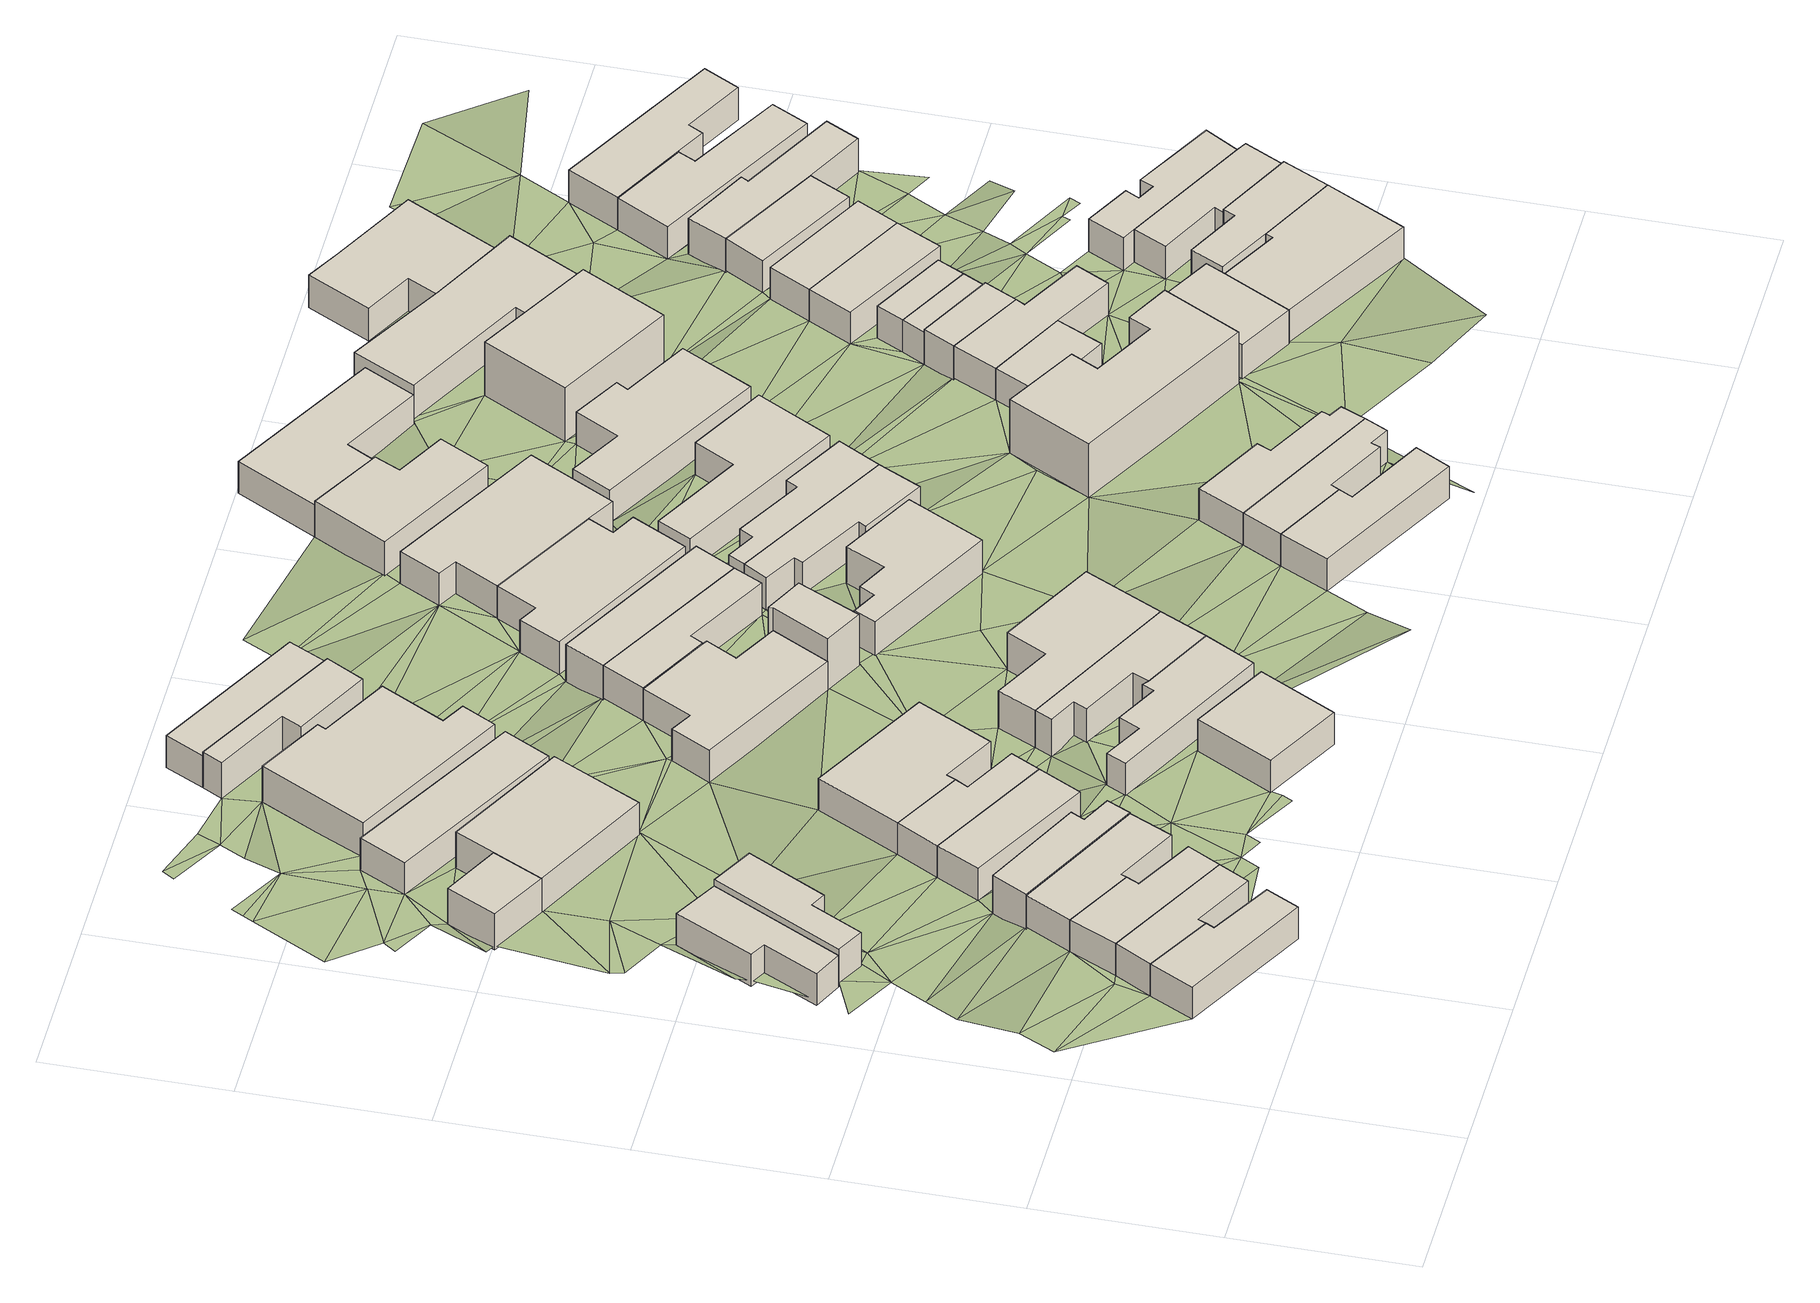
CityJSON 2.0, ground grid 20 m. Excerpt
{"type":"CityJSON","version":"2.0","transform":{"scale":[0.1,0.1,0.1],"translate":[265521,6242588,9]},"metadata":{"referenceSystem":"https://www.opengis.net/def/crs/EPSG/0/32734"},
"CityObjects":{
"building1":{"type":"Building","attributes":{"address":"Fenton Road Salt River Cape Town","building":"house","building:levels":"1","footprint":{"type":"Polygon"},"plus_code":"C3XWX7X4+XJV","ground_height":11.81,"building_height":4.1,"roof_height":15.91},"geometry":[{"type":"Solid","lod":"1","boundaries":[[[[0,1,2,3]],[[1,4,5,2]],[[4,6,7,5]],[[6,8,9,7]],[[8,10,11,9]],[[10,0,3,11]],[[3,2,5,7,9,11]],[[10,8,6,4,1,0]]]]}]},
"building2":{"type":"Building","attributes":{"address":"Fenton Road Salt River Cape Town","building":"house","building:levels":"1","footprint":{"type":"Polygon"},"plus_code":"C4X2X9X2+X7V","ground_height":11.81,"building_height":4.1,"roof_height":15.91},"geometry":[{"type":"Solid","lod":"1","boundaries":[[[[12,0,3,13]],[[0,10,11,3]],[[10,14,15,11]],[[14,16,17,15]],[[16,18,19,17]],[[18,12,13,19]],[[13,3,11,15,17,19]],[[18,16,14,10,0,12]]]]}]},
"building3":{"type":"Building","attributes":{"address":"46 Tennyson Street Salt River Cape Town","building":"house","building:levels":"1","footprint":{"type":"Polygon"},"plus_code":"C3XHXHXC+X3X","ground_height":10.27,"building_height":4.1,"roof_height":14.37},"geometry":[{"type":"Solid","lod":"1","boundaries":[[[[20,21,22,23]],[[21,24,25,22]],[[24,26,27,25]],[[26,28,29,27]],[[28,30,31,29]],[[30,20,23,31]],[[23,22,25,27,29,31]],[[30,28,26,24,21,20]]]]}]},
"building4":{"type":"Building","attributes":{"address":"Fenton Road Salt River Cape Town","building":"house","building:levels":"1","footprint":{"type":"Polygon"},"plus_code":"C4X5X2X5+XHV","ground_height":11.81,"building_height":4.1,"roof_height":15.91},"geometry":[{"type":"Solid","lod":"1","boundaries":[[[[32,12,13,33]],[[12,18,19,13]],[[18,34,35,19]],[[34,36,37,35]],[[36,38,39,37]],[[38,32,33,39]],[[33,13,19,35,37,39]],[[38,36,34,18,12,32]]]]}]},
"building5":{"type":"Building","attributes":{"address":"48 Tennyson Street Salt River Cape Town","building":"house","building:levels":"1","footprint":{"type":"Polygon"},"plus_code":"C3XQXWXP+XWW","ground_height":11.05,"building_height":4.1,"roof_height":15.15},"geometry":[{"type":"Solid","lod":"1","boundaries":[[[[21,20,23,40,41,22]],[[20,42,43,40,23]],[[42,44,45,43]],[[44,46,47,45]],[[46,48,49,47]],[[48,21,22,41,49]],[[41,40,43,45,47,49]],[[48,46,44,42,20,21]]]]}]},
"building6":{"type":"Building","attributes":{"address":"Fenton Road Salt River Cape Town","building":"house","building:levels":"1","footprint":{"type":"Polygon"},"plus_code":"C4X7XQXW+X8W","ground_height":11.81,"building_height":4.1,"roof_height":15.91},"geometry":[{"type":"Solid","lod":"1","boundaries":[[[[50,32,33,51]],[[32,38,39,33]],[[38,52,53,39]],[[52,54,55,53]],[[54,56,57,55]],[[56,50,51,57]],[[51,33,39,53,55,57]],[[56,54,52,38,32,50]]]]}]},
"building7":{"type":"Building","attributes":{"address":"Fenton Road Salt River Cape Town","building":"house","building:levels":"1","footprint":{"type":"Polygon"},"plus_code":"C4XCXJXF+X6R","ground_height":11.88,"building_height":4.1,"roof_height":15.98},"geometry":[{"type":"Solid","lod":"1","boundaries":[[[[58,59,57,60,61,51]],[[59,62,63,60,57]],[[62,64,65,63]],[[64,66,67,65]],[[66,68,69,67]],[[68,58,51,61,69]],[[61,60,63,65,67,69]],[[68,66,64,62,59,58]]]]}]},
"building8":{"type":"Building","attributes":{"address":"Tennyson Street Salt River Cape Town","building":"house","building:levels":"1","footprint":{"type":"Polygon"},"plus_code":"C3XHXVX8+XRR","ground_height":10.27,"building_height":4.1,"roof_height":14.37},"geometry":[{"type":"Solid","lod":"1","boundaries":[[[[70,71,72,73]],[[71,74,75,72]],[[74,76,77,75]],[[76,70,73,77]],[[73,72,75,77]],[[76,74,71,70]]]]}]},
"building9":{"type":"Building","attributes":{"address":"37 Fenton Road Salt River Cape Town","building":"house","building:levels":"1","footprint":{"type":"Polygon"},"plus_code":"C4XHXQX7+X2X","ground_height":11.13,"building_height":4.1,"roof_height":15.23},"geometry":[{"type":"Solid","lod":"1","boundaries":[[[[78,79,80,81]],[[79,82,83,80]],[[82,84,85,83]],[[84,78,81,85]],[[81,80,83,85]],[[84,82,79,78]]]]}]},
"building10":{"type":"Building","attributes":{"address":"35 Fenton Road Salt River Cape Town","building":"house","building:levels":"1","footprint":{"type":"Polygon"},"plus_code":"C4XPXPXW+XRX","ground_height":11.13,"building_height":4.1,"roof_height":15.23},"geometry":[{"type":"Solid","lod":"1","boundaries":[[[[86,78,81,87]],[[78,84,85,81]],[[84,88,89,85]],[[88,90,91,89]],[[90,92,93,91]],[[92,86,87,93]],[[87,81,85,89,91,93]],[[92,90,88,84,78,86]]]]}]},
"building11":{"type":"Building","attributes":{"address":"Fenton Road Salt River Cape Town","building":"house","building:levels":"1","footprint":{"type":"Polygon"},"plus_code":"C4X4XQXM+XFR","ground_height":10.27,"building_height":4.1,"roof_height":14.37},"geometry":[{"type":"Solid","lod":"1","boundaries":[[[[71,70,73,72]],[[70,94,95,73]],[[94,96,97,95]],[[96,98,99,97]],[[98,71,72,99]],[[72,73,95,97,99]],[[98,96,94,70,71]]]]}]},
"building12":{"type":"Building","attributes":{"address":"34 Fenton Road Salt River Cape Town","building":"house","building:levels":"1","footprint":{"type":"Polygon"},"plus_code":"C4X6X8XP+XVV","ground_height":9.82,"building_height":4.1,"roof_height":13.92},"geometry":[{"type":"Solid","lod":"1","boundaries":[[[[100,101,102,103]],[[101,104,105,102]],[[104,106,107,105]],[[106,100,103,107]],[[103,102,105,107]],[[106,104,101,100]]]]}]},
"building13":{"type":"Building","attributes":{"address":"31 Fenton Road Salt River Cape Town","building":"house","building:levels":"1","footprint":{"type":"Polygon"},"plus_code":"C4XVXWX5+XMR","ground_height":11.13,"building_height":4.1,"roof_height":15.23},"geometry":[{"type":"Solid","lod":"1","boundaries":[[[[86,92,93,87]],[[92,108,109,93]],[[108,110,111,109]],[[110,112,113,111]],[[112,114,115,113]],[[114,86,87,115]],[[87,93,109,111,113,115]],[[114,112,110,108,92,86]]]]}]},
"building14":{"type":"Building","attributes":{"address":"34 Goldsmith Road Salt River Cape Town","building":"house","building:levels":"1","footprint":{"type":"Polygon"},"plus_code":"C5XHXRX6+XPW","ground_height":11.83,"building_height":4.1,"roof_height":15.93},"geometry":[{"type":"Solid","lod":"1","boundaries":[[[[116,117,118,119]],[[117,120,121,118]],[[120,122,123,121]],[[122,116,119,123]],[[119,118,121,123]],[[122,120,117,116]]]]}]},
"building15":{"type":"Building","attributes":{"address":"32 Fenton Road Salt River Cape Town","building":"house","building:levels":"1","footprint":{"type":"Polygon"},"plus_code":"C4XCXPXM+XWX","ground_height":9.88,"building_height":4.1,"roof_height":13.98},"geometry":[{"type":"Solid","lod":"1","boundaries":[[[[124,125,126,127]],[[125,128,129,126]],[[128,130,131,129]],[[130,132,133,131]],[[132,134,135,133]],[[134,136,137,135]],[[136,138,139,137]],[[138,124,127,139]],[[127,126,129,131,133,135,137,139]],[[138,136,134,132,130,128,125,124]]]]}]},
"building16":{"type":"Building","attributes":{"address":"32A Goldsmith Road Salt River Cape Town","building":"house","building:levels":"1","footprint":{"type":"Polygon"},"plus_code":"C5XJX7XR+XRW","ground_height":11.83,"building_height":4.1,"roof_height":15.93},"geometry":[{"type":"Solid","lod":"1","boundaries":[[[[140,141,142,143]],[[141,144,145,142]],[[144,146,147,145]],[[146,148,149,147]],[[148,150,151,149]],[[150,152,153,151]],[[152,154,155,153]],[[154,156,157,155]],[[156,140,143,157]],[[143,142,145,147,149,151,153,155,157]],[[156,154,152,150,148,146,144,141,140]]]]}]},
"building17":{"type":"Building","attributes":{"address":"32 Goldsmith Road Salt River Cape Town","building":"house","building:levels":"1","footprint":{"type":"Polygon"},"plus_code":"C5XRX8XQ+XJV","ground_height":11.83,"building_height":4.1,"roof_height":15.93},"geometry":[{"type":"Solid","lod":"1","boundaries":[[[[158,159,160,143]],[[159,161,162,160]],[[161,163,164,162]],[[163,165,166,164]],[[165,167,168,166]],[[167,169,170,168]],[[169,171,142,170]],[[171,158,143,142]],[[143,160,162,164,166,168,170,142]],[[171,169,167,165,163,161,159,158]]]]}]},
"building18":{"type":"Building","attributes":{"address":"29 Fenton Road Salt River Cape Town","building":"house","building:levels":"1","footprint":{"type":"Polygon"},"plus_code":"C5X5XCXQ+XFW","ground_height":10.48,"building_height":4.1,"roof_height":14.58},"geometry":[{"type":"Solid","lod":"1","boundaries":[[[[172,173,174,175]],[[173,176,177,174]],[[176,178,179,177]],[[178,180,181,179]],[[180,182,183,181]],[[182,184,185,183]],[[184,186,187,185]],[[186,188,189,187]],[[188,172,175,189]],[[175,174,177,179,181,183,185,187,189]],[[188,186,184,182,180,178,176,173,172]]]]}]},
"building19":{"type":"Building","attributes":{"address":"30 Fenton Road Salt River Cape Town","building":"house","building:levels":"1","footprint":{"type":"Polygon"},"plus_code":"C4XQXPXF+XWX","ground_height":9.88,"building_height":4.1,"roof_height":13.98},"geometry":[{"type":"Solid","lod":"1","boundaries":[[[[190,191,192,193,194,195]],[[191,196,197,193,192]],[[196,198,199,197]],[[198,200,201,199]],[[200,202,203,201]],[[202,190,195,194,203]],[[194,193,197,199,201,203]],[[202,200,198,196,191,190]]]]}]},
"building20":{"type":"Building","attributes":{"address":"28 Fenton Road Salt River Cape Town","building":"house","building:levels":"1","footprint":{"type":"Polygon"},"plus_code":"C4XPXRX4+X2W","ground_height":9.36,"building_height":4.1,"roof_height":13.46},"geometry":[{"type":"Solid","lod":"1","boundaries":[[[[190,204,205,195]],[[204,206,207,205]],[[206,191,192,207]],[[191,190,195,192]],[[195,205,207,192]],[[191,206,204,190]]]]}]},
"building21":{"type":"Building","attributes":{"address":"30 Goldsmith Road Salt River Cape Town","building":"house","building:levels":"1","footprint":{"type":"Polygon"},"plus_code":"C6X3XRXF+X3V","ground_height":11.83,"building_height":4.1,"roof_height":15.93},"geometry":[{"type":"Solid","lod":"1","boundaries":[[[[159,208,209,160]],[[208,210,211,209]],[[210,212,213,211]],[[212,214,215,213]],[[214,161,162,215]],[[161,159,160,162]],[[160,209,211,213,215,162]],[[161,214,212,210,208,159]]]]}]},
"building22":{"type":"Building","attributes":{"address":"Fenton Road Salt River Cape Town","building":"house","building:levels":"2","footprint":{"type":"Polygon"},"plus_code":"C5XQXMXG+X2W","ground_height":10.56,"building_height":6.9,"roof_height":17.46},"geometry":[{"type":"Solid","lod":"1","boundaries":[[[[216,217,189,218,219,175]],[[217,220,221,218,189]],[[220,222,223,221]],[[222,224,225,223]],[[224,216,175,219,225]],[[219,218,221,223,225]],[[224,222,220,217,216]]]]}]},
"building23":{"type":"Building","attributes":{"address":"Fenton Road Salt River Cape Town","building":"house","building:levels":"1","footprint":{"type":"Polygon"},"plus_code":"C5XHXVXQ+XXR","ground_height":10.56,"building_height":4.1,"roof_height":14.66},"geometry":[{"type":"Solid","lod":"1","boundaries":[[[[226,180,181,227,228,229]],[[180,178,230,227,181]],[[178,231,232,230]],[[231,233,234,232]],[[233,235,236,234]],[[235,226,229,228,236]],[[228,227,230,232,234,236]],[[235,233,231,178,180,226]]]]}]},
"building24":{"type":"Building","attributes":{"address":"Fenton Road Salt River Cape Town","building":"house","building:levels":"1","footprint":{"type":"Polygon"},"plus_code":"C5XRX2X9+XXW","ground_height":10.56,"building_height":4.1,"roof_height":14.66},"geometry":[{"type":"Solid","lod":"1","boundaries":[[[[237,238,236,228]],[[238,239,240,236]],[[239,241,242,240]],[[241,237,228,242]],[[228,236,240,242]],[[241,239,238,237]]]]}]},
"building25":{"type":"Building","attributes":{"address":"28 Goldsmith Road Salt River Cape Town","building":"house","building:levels":"1","footprint":{"type":"Polygon"},"plus_code":"C6XFXPXF+XRW","ground_height":11.18,"building_height":4.1,"roof_height":15.28},"geometry":[{"type":"Solid","lod":"1","boundaries":[[[[243,244,245,246]],[[244,247,248,245]],[[247,249,250,248]],[[249,251,252,250]],[[251,253,254,252]],[[253,255,256,254]],[[255,257,258,256]],[[257,243,246,258]],[[246,245,248,250,252,254,256,258]],[[257,255,253,251,249,247,244,243]]]]}]},
"building26":{"type":"Building","attributes":{"address":"23 Fenton Road Salt River Cape Town","building":"house","building:levels":"1","footprint":{"type":"Polygon"},"plus_code":"C5XXX2XW+XGR","ground_height":10,"building_height":4.1,"roof_height":14.1},"geometry":[{"type":"Solid","lod":"1","boundaries":[[[[259,260,261,262]],[[260,263,264,261]],[[263,265,266,264]],[[265,267,268,266]],[[267,269,270,268]],[[269,271,272,270]],[[271,273,274,272]],[[273,259,262,274]],[[262,261,264,266,268,270,272,274]],[[273,271,269,267,265,263,260,259]]]]}]},
"building27":{"type":"Building","attributes":{"address":"33 Goldsmith Road Salt River Cape Town","building":"house","building:levels":"1","footprint":{"type":"Polygon"},"plus_code":"C7X8X2X6+XGX","ground_height":11.69,"building_height":4.1,"roof_height":15.79},"geometry":[{"type":"Solid","lod":"1","boundaries":[[[[275,276,277,278]],[[276,279,280,277]],[[279,281,282,280]],[[281,283,284,282]],[[283,285,286,284]],[[285,275,278,286]],[[278,277,280,282,284,286]],[[285,283,281,279,276,275]]]]}]},
"building28":{"type":"Building","attributes":{"address":"Goldsmith Road Salt River Cape Town","building":"house","building:levels":"1","footprint":{"type":"Polygon"},"plus_code":"C6XMXRXQ+X9X","ground_height":10.56,"building_height":4.1,"roof_height":14.66},"geometry":[{"type":"Solid","lod":"1","boundaries":[[[[287,288,289,290]],[[288,291,292,289]],[[291,293,294,292]],[[293,295,296,294]],[[295,297,298,296]],[[297,299,300,298]],[[299,301,302,300]],[[301,287,290,302]],[[290,289,292,294,296,298,300,302]],[[301,299,297,295,293,291,288,287]]]]}]},
"building29":{"type":"Building","attributes":{"address":"31 Goldsmith Road Salt River Cape Town","building":"house","building:levels":"1","footprint":{"type":"Polygon"},"plus_code":"C7X9XMX9+XHX","ground_height":11.69,"building_height":4.1,"roof_height":15.79},"geometry":[{"type":"Solid","lod":"1","boundaries":[[[[303,275,278,304]],[[275,285,286,278]],[[285,305,306,286]],[[305,307,308,306]],[[307,309,310,308]],[[309,311,312,310]],[[311,313,314,312]],[[313,303,304,314]],[[304,278,286,306,308,310,312,314]],[[313,311,309,307,305,285,275,303]]]]}]},
"building30":{"type":"Building","attributes":{"address":"Goldsmith Road Salt River Cape Town","building":"house","building:levels":"1","footprint":{"type":"Polygon"},"plus_code":"C6XRXPXH+XWV","ground_height":10.58,"building_height":4.1,"roof_height":14.68},"geometry":[{"type":"Solid","lod":"1","boundaries":[[[[288,287,290,289]],[[287,315,316,290]],[[315,317,318,316]],[[317,319,320,318]],[[319,321,322,320]],[[321,323,324,322]],[[323,325,326,324]],[[325,288,289,326]],[[289,290,316,318,320,322,324,326]],[[325,323,321,319,317,315,287,288]]]]}]},
"building31":{"type":"Building","attributes":{"address":"21 Fenton Road Salt River Cape Town","building":"house","building:levels":"1","footprint":{"type":"Polygon"},"plus_code":"C6X8XCX9+X5V","ground_height":10,"building_height":4.1,"roof_height":14.1},"geometry":[{"type":"Solid","lod":"1","boundaries":[[[[327,328,274,262]],[[328,329,330,274]],[[329,331,332,330]],[[331,333,334,332]],[[333,335,336,334]],[[335,337,338,336]],[[337,327,262,338]],[[262,274,330,332,334,336,338]],[[337,335,333,331,329,328,327]]]]}]},
"building32":{"type":"Building","attributes":{"address":"29 Goldsmith Road Salt River Cape Town","building":"house","building:levels":"1","footprint":{"type":"Polygon"},"plus_code":"C7XGXFX2+X2X","ground_height":11.69,"building_height":4.1,"roof_height":15.79},"geometry":[{"type":"Solid","lod":"1","boundaries":[[[[303,313,314,304]],[[313,339,340,314]],[[339,341,342,340]],[[341,343,344,342]],[[343,345,346,344]],[[345,347,348,346]],[[347,349,350,348]],[[349,303,304,350]],[[304,314,340,342,344,346,348,350]],[[349,347,345,343,341,339,313,303]]]]}]},
"building33":{"type":"Building","attributes":{"address":"22 Goldsmith Road Salt River Cape Town","building":"house","building:levels":"1","footprint":{"type":"Polygon"},"plus_code":"C7X4XGXG+X8V","ground_height":10.58,"building_height":4.1,"roof_height":14.68},"geometry":[{"type":"Solid","lod":"1","boundaries":[[[[351,352,353,354]],[[352,355,356,353]],[[355,357,358,356]],[[357,359,360,358]],[[359,361,362,360]],[[361,351,354,362]],[[354,353,356,358,360,362]],[[361,359,357,355,352,351]]]]}]},
"building34":{"type":"Building","attributes":{"address":"19 Fenton Road Salt River Cape Town","building":"house","building:levels":"1","footprint":{"type":"Polygon"},"plus_code":"C6X8XHXG+XHX","ground_height":10,"building_height":4.1,"roof_height":14.1},"geometry":[{"type":"Solid","lod":"1","boundaries":[[[[363,364,365,366,367]],[[364,368,369,365]],[[368,370,371,369]],[[370,372,373,371]],[[372,374,375,376,373]],[[374,363,367,366,376,375]],[[366,365,369,371,373,376]],[[374,372,370,368,364,363]]]]}]},
"building35":{"type":"Building","attributes":{"address":"20 Goldsmith Road Salt River Cape Town","building":"house","building:levels":"1","footprint":{"type":"Polygon"},"plus_code":"C7X6X5XG+XVV","ground_height":10.07,"building_height":4.1,"roof_height":14.17},"geometry":[{"type":"Solid","lod":"1","boundaries":[[[[377,378,379,380]],[[378,381,382,379]],[[381,383,384,382]],[[383,385,386,384]],[[385,387,388,386]],[[387,389,390,388]],[[389,391,392,390]],[[391,377,380,392]],[[380,379,382,384,386,388,390,392]],[[391,389,387,385,383,381,378,377]]]]}]},
"building36":{"type":"Building","attributes":{"address":"25 Tennyson Street Salt River Cape Town","building":"apartments","building:levels":"2","building:flats":"3","footprint":{"type":"Polygon"},"plus_code":"C7XQX2X7+X3V","ground_height":11.12,"building_height":6.9,"roof_height":18.02},"geometry":[{"type":"Solid","lod":"1","boundaries":[[[[393,394,395,396]],[[394,397,398,395]],[[397,399,400,398]],[[399,401,402,400]],[[401,403,404,402]],[[403,405,406,404]],[[405,407,408,406]],[[407,393,396,408]],[[396,395,398,400,402,404,406,408]],[[407,405,403,401,399,397,394,393]]]]}]},
"building37":{"type":"Building","attributes":{"address":"17 Fenton Road Salt River Cape Town","building":"house","building:levels":"1","footprint":{"type":"Polygon"},"plus_code":"C6XJXHXX+X2X","ground_height":9.48,"building_height":4.1,"roof_height":13.58},"geometry":[{"type":"Solid","lod":"1","boundaries":[[[[363,374,375,367]],[[374,409,410,375]],[[409,411,412,410]],[[411,413,414,412]],[[413,415,416,414]],[[415,363,367,416]],[[367,375,410,412,414,416]],[[415,413,411,409,374,363]]]]}]},
"building38":{"type":"Building","attributes":{"address":"25 Goldsmith Road Salt River Cape Town","building":"house","building:levels":"1","footprint":{"type":"Polygon"},"plus_code":"C8X3X5XV+X2R","ground_height":11.12,"building_height":4.1,"roof_height":15.22},"geometry":[{"type":"Solid","lod":"1","boundaries":[[[[417,418,419,420]],[[418,421,422,419]],[[421,423,424,422]],[[423,417,420,424]],[[420,419,422,424]],[[423,421,418,417]]]]}]},
"building39":{"type":"Building","attributes":{"address":"18 Goldsmith Road Salt River Cape Town","building":"apartments","building:levels":"2","building:flats":"4","footprint":{"type":"Polygon"},"plus_code":"C7XJXRXH+XXR","ground_height":10.07,"building_height":6.9,"roof_height":16.97},"geometry":[{"type":"Solid","lod":"1","boundaries":[[[[425,426,427,428]],[[426,429,430,427]],[[429,431,432,430]],[[431,425,428,432]],[[428,427,430,432]],[[431,429,426,425]]]]}]},
"building40":{"type":"Building","attributes":{"address":"23 Goldsmith Road Salt River Cape Town","building":"house","building:levels":"1","footprint":{"type":"Polygon"},"plus_code":"C8X9XCX5+X6R","ground_height":11.1,"building_height":4.1,"roof_height":15.2},"geometry":[{"type":"Solid","lod":"1","boundaries":[[[[433,417,420,434]],[[417,423,424,420]],[[423,435,436,424]],[[435,437,438,436]],[[437,439,440,438]],[[439,441,442,440]],[[441,433,434,442]],[[434,420,424,436,438,440,442]],[[441,439,437,435,423,417,433]]]]}]},
"building41":{"type":"Building","attributes":{"address":"Tennyson Street","building":"house","building:levels":"1","footprint":{"type":"Polygon"},"plus_code":"C8XHXJX2+XPW","ground_height":11.64,"building_height":4.1,"roof_height":15.74},"geometry":[{"type":"Solid","lod":"1","boundaries":[[[[443,444,445,446]],[[444,447,448,445]],[[447,449,450,448]],[[449,451,452,450]],[[451,443,446,452]],[[446,445,448,450,452]],[[451,449,447,444,443]]]]}]},
"building42":{"type":"Building","attributes":{"address":"Goldsmith Road Salt River Cape Town","building":"house","building:levels":"1","footprint":{"type":"Polygon"},"plus_code":"C8X7XJX7+XMV","ground_height":11.1,"building_height":4.1,"roof_height":15.2},"geometry":[{"type":"Solid","lod":"1","boundaries":[[[[453,454,455,434,456,457]],[[454,458,442,434,455]],[[458,459,460,442]],[[459,453,457,456,460]],[[456,434,442,460]],[[459,458,454,453]]]]}]},
"building43":{"type":"Building","attributes":{"address":"Goldsmith Road Salt River Cape Town","building":"house","building:levels":"1","footprint":{"type":"Polygon"},"plus_code":"C8X9X5XW+X4X","ground_height":10.68,"building_height":4.1,"roof_height":14.78},"geometry":[{"type":"Solid","lod":"1","boundaries":[[[[461,453,457,462]],[[453,459,463,457]],[[459,464,465,463]],[[464,461,462,465]],[[462,457,463,465]],[[464,459,453,461]]]]}]},
"building44":{"type":"Building","attributes":{"address":"Goldsmith Road Salt River Cape Town","building":"house","building:levels":"1","footprint":{"type":"Polygon"},"plus_code":"C8XCXJXR+X4W","ground_height":10.68,"building_height":4.1,"roof_height":14.78},"geometry":[{"type":"Solid","lod":"1","boundaries":[[[[461,464,465,462]],[[464,466,467,465]],[[466,468,469,467]],[[468,461,462,469]],[[462,465,467,469]],[[468,466,464,461]]]]}]},
"building45":{"type":"Building","attributes":{"address":"Goldsmith Road Salt River Cape Town","building":"house","building:levels":"1","footprint":{"type":"Polygon"},"plus_code":"C7XQX8XG+X2V","ground_height":10.07,"building_height":4.1,"roof_height":14.17},"geometry":[{"type":"Solid","lod":"1","boundaries":[[[[470,471,472,473,474,475]],[[471,476,477,473,472]],[[476,478,479,477]],[[478,480,481,479]],[[480,482,483,481]],[[482,484,485,483]],[[484,486,487,485]],[[486,470,475,474,487]],[[474,473,477,479,481,483,485,487]],[[486,484,482,480,478,476,471,470]]]]}]},
"building46":{"type":"Building","attributes":{"address":"28 Kingsley Road Salt River Cape Town","building":"house","building:levels":"1","footprint":{"type":"Polygon"},"plus_code":"C9X6XVXJ+X9X","ground_height":11.64,"building_height":4.1,"roof_height":15.74},"geometry":[{"type":"Solid","lod":"1","boundaries":[[[[488,489,490,491]],[[489,492,493,490]],[[492,494,445,493]],[[494,495,446,445]],[[495,496,497,446]],[[496,488,491,497]],[[491,490,493,445,446,497]],[[496,495,494,492,489,488]]]]}]},
"building47":{"type":"Building","attributes":{"address":"19 Goldsmith Road Salt River Cape Town","building":"house","building:levels":"1","footprint":{"type":"Polygon"},"plus_code":"C8XGXWXW+X8X","ground_height":10.68,"building_height":4.1,"roof_height":14.78},"geometry":[{"type":"Solid","lod":"1","boundaries":[[[[498,499,500,501]],[[499,502,503,500]],[[502,504,505,503]],[[504,498,501,505]],[[501,500,503,505]],[[504,502,499,498]]]]}]},
"building48":{"type":"Building","attributes":{"address":"17 Goldsmith Road Salt River Cape Town","building":"house","building:levels":"1","footprint":{"type":"Polygon"},"plus_code":"C8XMXCX9+XCW","ground_height":10.68,"building_height":4.1,"roof_height":14.78},"geometry":[{"type":"Solid","lod":"1","boundaries":[[[[498,504,505,501]],[[504,506,507,505]],[[506,508,509,507]],[[508,498,501,509]],[[501,505,507,509]],[[508,506,504,498]]]]}]},
"building49":{"type":"Building","attributes":{"address":"26 Kingsley Road Salt River Cape Town","building":"house","building:levels":"1","footprint":{"type":"Polygon"},"plus_code":"C9X8X5X5+XVX","ground_height":11.64,"building_height":4.1,"roof_height":15.74},"geometry":[{"type":"Solid","lod":"1","boundaries":[[[[510,511,512,491]],[[511,513,514,515,512]],[[513,516,517,518,515,514]],[[516,519,520,518,517]],[[519,521,522,520]],[[521,523,490,522]],[[523,510,491,490]],[[491,512,515,518,520,522,490]],[[523,521,519,516,513,511,510]]]]}]},
"building50":{"type":"Building","attributes":{"address":"Goldsmith Road Salt River Cape Town","building":"house","building:levels":"1","footprint":{"type":"Polygon"},"plus_code":"C8X6XFXM+XHX","ground_height":9.71,"building_height":4.1,"roof_height":13.81},"geometry":[{"type":"Solid","lod":"1","boundaries":[[[[524,525,526,527]],[[525,528,529,526]],[[528,530,531,529]],[[530,532,533,531]],[[532,471,472,533]],[[471,470,475,472]],[[470,524,527,475]],[[527,526,529,531,533,472,475]],[[470,471,532,530,528,525,524]]]]}]},
"building51":{"type":"Building","attributes":{"address":"15 Goldsmith Road Salt River Cape Town","building":"house","building:levels":"1","footprint":{"type":"Polygon"},"plus_code":"C8XRX9X3+XHX","ground_height":10.68,"building_height":4.1,"roof_height":14.78},"geometry":[{"type":"Solid","lod":"1","boundaries":[[[[534,535,536,537]],[[535,538,539,536]],[[538,540,541,539]],[[540,534,537,541]],[[537,536,539,541]],[[540,538,535,534]]]]}]},
"building52":{"type":"Building","attributes":{"address":"24 Kingsley Road Salt River Cape Town","building":"house","building:levels":"1","footprint":{"type":"Polygon"},"plus_code":"C9X9XPX4+X7R","ground_height":11.17,"building_height":4.1,"roof_height":15.27},"geometry":[{"type":"Solid","lod":"1","boundaries":[[[[511,542,543,544]],[[542,545,546,543]],[[545,547,548,546]],[[547,549,550,548]],[[549,551,552,550]],[[551,513,514,552]],[[513,511,544,514]],[[544,543,546,548,550,552,514]],[[513,551,549,547,545,542,511]]]]}]},
"building53":{"type":"Building","attributes":{"address":"22 Kingsley Road Salt River Cape Town","building":"house","building:levels":"1","footprint":{"type":"Polygon"},"plus_code":"C9XGX7X9+XMR","ground_height":11.17,"building_height":4.1,"roof_height":15.27},"geometry":[{"type":"Solid","lod":"1","boundaries":[[[[545,553,554,546]],[[553,555,556,554]],[[555,557,558,556]],[[557,559,560,558]],[[559,561,562,560]],[[561,563,564,562]],[[563,565,566,564]],[[565,547,548,566]],[[547,545,546,548]],[[546,554,556,558,560,562,564,566,548]],[[547,565,563,561,559,557,555,553,545]]]]}]},
"building54":{"type":"Building","attributes":{"address":"11 Goldsmith Road Salt River Cape Town","building":"house","building:levels":"1","footprint":{"type":"Polygon"},"plus_code":"C9X3XWXJ+XVV","ground_height":10.68,"building_height":4.1,"roof_height":14.78},"geometry":[{"type":"Solid","lod":"1","boundaries":[[[[567,568,541,537]],[[568,569,570,541]],[[569,571,572,570]],[[571,573,574,572]],[[573,575,576,574]],[[575,577,578,576]],[[577,567,537,578]],[[537,541,570,572,574,576,578]],[[577,575,573,571,569,568,567]]]]}]},
"building55":{"type":"Building","attributes":{"address":"9 Goldsmith Road Salt River Cape Town","building":"house","building:levels":"1","footprint":{"type":"Polygon"},"plus_code":"C9X5XMX9+XFW","ground_height":10.16,"building_height":4.1,"roof_height":14.26},"geometry":[{"type":"Solid","lod":"1","boundaries":[[[[579,580,581,582]],[[580,583,584,581]],[[583,585,586,584]],[[585,587,588,586]],[[587,589,590,588]],[[589,579,582,590]],[[582,581,584,586,588,590]],[[589,587,585,583,580,579]]]]}]},
"building56":{"type":"Building","attributes":{"address":"7 Goldsmith Road Salt River Cape Town","building":"house","building:levels":"1","footprint":{"type":"Polygon"},"plus_code":"C9X8XMX8+X8W","ground_height":10.28,"building_height":4.1,"roof_height":14.38},"geometry":[{"type":"Solid","lod":"1","boundaries":[[[[591,579,592,593]],[[579,589,590,594,592]],[[589,595,596,597,594,590]],[[595,598,599,597,596]],[[598,600,601,599]],[[600,602,603,601]],[[602,591,593,603]],[[593,592,594,597,599,601,603]],[[602,600,598,595,589,579,591]]]]}]},
"terrain1":{"type":"TINRelief","geometry":[{"type":"CompositeSurface","lod":"1","boundaries":[[[604,1,0]],[[604,605,606]],[[0,605,604]],[[606,32,607]],[[605,32,606]],[[605,0,12]],[[608,609,610]],[[50,611,607]],[[12,32,605]],[[612,613,614]],[[32,50,607]],[[609,608,615]],[[68,608,611]],[[616,615,608]],[[10,8,617]],[[618,14,10]],[[24,619,613]],[[68,611,50]],[[608,68,616]],[[617,618,10]],[[616,620,615]],[[24,621,619]],[[622,623,624]],[[616,625,620]],[[623,621,624]],[[68,79,616]],[[626,627,622]],[[621,24,21]],[[616,78,625]],[[628,38,36]],[[624,626,622]],[[629,627,74]],[[618,630,631]],[[79,78,616]],[[624,621,21]],[[38,632,52]],[[633,634,635]],[[634,629,74]],[[38,628,632]],[[636,635,637]],[[631,638,628]],[[631,630,638]],[[68,639,79]],[[634,104,635]],[[636,637,640]],[[628,638,632]],[[86,625,78]],[[625,86,48]],[[74,104,634]],[[104,637,635]],[[624,21,641]],[[626,624,641]],[[638,642,632]],[[638,643,644]],[[21,48,641]],[[645,640,646]],[[98,104,74]],[[647,79,639]],[[98,74,71]],[[648,632,642]],[[645,646,649]],[[642,638,644]],[[637,646,640]],[[650,639,651]],[[101,637,104]],[[648,642,650]],[[86,114,48]],[[650,647,639]],[[646,637,101]],[[642,644,652]],[[650,642,653]],[[654,644,655]],[[646,101,656]],[[647,650,653]],[[654,652,644]],[[48,186,641]],[[657,104,98]],[[658,659,660]],[[186,48,114]],[[647,653,661]],[[647,661,84]],[[92,90,88]],[[652,662,642]],[[642,662,653]],[[656,136,646]],[[663,659,658]],[[646,136,664]],[[92,110,108]],[[665,656,101]],[[110,92,88]],[[136,658,664]],[[84,661,163]],[[98,666,657]],[[88,84,163]],[[663,658,196]],[[661,667,668]],[[186,184,641]],[[666,641,669]],[[161,110,88]],[[668,670,661]],[[196,658,136]],[[163,661,670]],[[669,641,184]],[[163,161,88]],[[156,653,662]],[[671,656,665]],[[657,666,669]],[[672,163,670]],[[214,110,161]],[[673,186,114]],[[670,668,144]],[[110,214,112]],[[668,146,144]],[[198,196,136]],[[673,114,112]],[[184,182,669]],[[657,669,180]],[[662,116,156]],[[670,144,674]],[[675,676,136]],[[676,198,136]],[[669,182,180]],[[144,141,674]],[[665,657,226]],[[657,180,226]],[[665,226,671]],[[112,214,677]],[[678,679,680]],[[675,681,682]],[[676,675,682]],[[683,679,678]],[[677,214,684]],[[156,116,685]],[[241,680,671]],[[683,682,681]],[[140,156,686]],[[687,673,112]],[[241,671,226]],[[112,677,688]],[[688,687,112]],[[156,689,686]],[[678,680,690]],[[686,691,140]],[[685,689,156]],[[241,265,680]],[[678,690,683]],[[173,224,692]],[[690,680,265]],[[173,216,224]],[[693,692,694]],[[695,688,677]],[[687,688,696]],[[683,335,682]],[[686,689,276]],[[687,696,222]],[[275,691,686]],[[695,677,697]],[[698,694,692]],[[692,224,698]],[[682,335,699]],[[204,699,700]],[[690,335,683]],[[701,222,696]],[[702,701,696]],[[276,275,686]],[[698,224,222]],[[241,703,265]],[[695,704,688]],[[700,699,335]],[[691,303,697]],[[690,705,327]],[[698,222,291]],[[295,222,701]],[[697,704,695]],[[222,295,291]],[[275,303,691]],[[690,327,335]],[[706,244,701]],[[698,291,288]],[[295,701,244]],[[288,707,698]],[[708,265,703]],[[295,293,291]],[[709,710,700]],[[335,333,700]],[[325,707,288]],[[337,335,327]],[[707,325,703]],[[303,349,697]],[[333,709,700]],[[295,244,297]],[[704,697,394]],[[321,703,325]],[[359,708,703]],[[325,323,321]],[[299,297,244]],[[703,321,359]],[[711,299,244]],[[349,394,697]],[[708,359,357]],[[710,709,363]],[[712,708,357]],[[713,711,704]],[[317,359,321]],[[285,283,307]],[[714,712,328]],[[711,713,299]],[[305,285,307]],[[328,712,329]],[[715,713,704]],[[716,709,333]],[[281,307,283]],[[321,319,317]],[[715,704,394]],[[329,712,389]],[[394,349,347]],[[712,357,352]],[[359,317,361]],[[281,311,307]],[[309,307,311]],[[712,352,389]],[[387,329,389]],[[333,717,716]],[[357,355,352]],[[311,718,719]],[[287,713,393]],[[343,347,345]],[[387,717,329]],[[393,713,715]],[[393,715,394]],[[361,317,315]],[[393,315,287]],[[311,719,313]],[[394,347,720]],[[343,341,339]],[[339,313,719]],[[343,339,719]],[[716,717,721]],[[722,721,374]],[[723,389,352]],[[724,717,387]],[[343,720,347]],[[387,725,724]],[[721,409,374]],[[417,315,393]],[[721,717,431]],[[719,720,343]],[[315,433,361]],[[351,361,726]],[[724,431,717]],[[407,418,393]],[[418,417,393]],[[723,352,351]],[[409,721,727]],[[433,315,417]],[[361,453,726]],[[723,351,726]],[[720,719,728]],[[431,724,729]],[[721,431,429]],[[405,421,407]],[[407,421,418]],[[719,730,728]],[[421,405,403]],[[719,731,730]],[[429,727,721]],[[361,433,453]],[[723,726,499]],[[431,729,425]],[[403,401,421]],[[732,729,733]],[[399,720,728]],[[734,727,429]],[[727,734,735]],[[453,499,726]],[[730,495,728]],[[732,425,729]],[[730,731,736]],[[735,734,476]],[[399,728,449]],[[435,421,401]],[[732,723,498]],[[449,401,399]],[[429,737,734]],[[435,423,421]],[[499,498,723]],[[461,499,453]],[[401,449,435]],[[468,499,461]],[[738,495,730]],[[429,739,737]],[[732,508,425]],[[730,736,738]],[[429,740,739]],[[441,439,437]],[[732,498,508]],[[437,741,441]],[[449,549,435]],[[447,519,449]],[[742,530,476]],[[494,743,447]],[[502,499,468]],[[425,744,740]],[[549,449,519]],[[494,492,743]],[[447,743,519]],[[508,535,425]],[[744,739,740]],[[565,437,435]],[[741,437,745]],[[466,502,468]],[[744,425,534]],[[565,435,549]],[[535,534,425]],[[489,743,492]],[[746,747,741]],[[532,530,742]],[[466,747,502]],[[437,565,745]],[[746,741,745]],[[565,549,547]],[[549,519,748]],[[502,747,746]],[[513,519,516]],[[745,565,563]],[[519,513,748]],[[508,506,535]],[[744,534,580]],[[749,502,746]],[[750,504,502]],[[502,749,750]],[[751,744,752]],[[752,744,580]],[[577,580,534]],[[538,535,506]],[[749,746,753]],[[754,753,746]],[[750,755,504]],[[756,757,758]],[[751,759,760]],[[756,758,761]],[[755,506,504]],[[749,753,762]],[[580,577,763]],[[580,579,752]],[[751,752,591]],[[764,755,750]],[[765,762,753]],[[506,766,538]],[[506,755,766]],[[751,767,759]],[[752,579,591]],[[764,768,755]],[[538,769,540]],[[770,580,763]],[[771,767,751]],[[538,766,769]],[[591,771,751]],[[770,763,772]],[[769,766,773]],[[774,767,771]],[[772,775,770]],[[776,589,587]],[[587,777,776]],[[771,778,774]],[[779,778,771]]]}]}
},
"vertices":[
[115,147,28],[90,99,28],[90,99,69],[115,147,69],[232,24,28],[232,24,69],[251,60,28],[251,60,69],[183,98,28],[183,98,69],[188,107,28],[188,107,69],
[138,187,28],[138,187,69],[192,116,28],[192,116,69],[260,81,28],[260,81,69],[278,114,28],[278,114,69],
[77,453,13],[153,596,13],[153,596,54],[77,453,54],[104,623,13],[104,623,54],[59,537,13],[59,537,54],[76,528,13],[76,528,54],[45,468,13],[45,468,54],
[163,239,28],[163,239,69],[298,150,28],[298,150,69],[232,185,28],[232,185,69],[239,199,28],[239,199,69],
[77,453,62],[153,596,62],[107,437,13],[107,437,62],[137,494,13],[137,494,62],[154,485,13],[154,485,62],[200,571,13],[200,571,62],
[190,289,28],[190,289,69],[242,205,28],[242,205,69],[311,170,28],[311,170,69],[334,217,28],[334,217,69],
[190,289,21],[334,217,21],[334,217,70],[190,289,70],[347,243,21],[347,243,70],[314,259,21],[314,259,70],[322,274,21],[322,274,70],[211,328,21],[211,328,70],
[126,764,8],[154,819,8],[154,819,54],[126,764,54],[91,851,8],[91,851,54],[63,797,8],[63,797,54],
[252,393,21],[227,346,21],[227,346,62],[252,393,62],[363,274,21],[363,274,62],[388,321,21],[388,321,62],
[277,439,21],[277,439,62],[405,353,21],[405,353,62],[346,384,21],[346,384,62],[354,398,21],[354,398,62],
[260,696,8],[260,696,54],[310,793,8],[310,793,54],[176,862,8],[176,862,54],
[342,850,8],[152,953,8],[152,953,49],[342,850,49],[125,902,8],[125,902,49],[315,800,8],[315,800,49],
[359,408,21],[359,408,62],[418,377,21],[418,377,62],[461,459,21],[461,459,62],[326,530,21],[326,530,62],
[573,139,28],[488,184,28],[488,184,69],[573,139,69],[443,100,28],[443,100,69],[528,55,28],[528,55,69],
[349,862,4],[369,899,4],[369,899,50],[349,862,50],[343,913,4],[343,913,50],[381,983,4],[381,983,50],[305,1023,4],[305,1023,50],[310,1032,4],[310,1032,50],[236,1071,4],[236,1071,50],[174,955,4],[174,955,50],
[614,204,28],[534,244,28],[534,244,69],[614,204,69],[528,249,28],[528,249,69],[521,236,28],[521,236,69],[474,260,28],[474,260,69],[462,237,28],[462,237,69],[418,260,28],[418,260,69],[407,238,28],[407,238,69],[584,149,28],[584,149,69],
[614,204,21],[640,256,21],[640,256,69],[466,343,21],[466,343,69],[456,324,21],[456,324,69],[487,309,21],[487,309,69],[479,294,21],[479,294,69],[543,262,21],[543,262,69],[534,244,21],
[542,625,15],[493,651,15],[493,651,56],[542,625,56],[512,685,15],[512,685,56],[507,688,15],[507,688,56],[427,730,15],[427,730,56],[398,676,15],[398,676,56],[374,689,15],[374,689,56],[350,646,15],[350,646,56],[508,562,15],[508,562,56],
[410,1045,4],[244,1133,4],[244,1133,45],[244,1133,50],[410,1045,50],[410,1045,45],[232,1111,4],[232,1111,50],[314,1069,4],[314,1069,50],[303,1047,4],[303,1047,50],[387,1004,4],[387,1004,50],
[432,1088,4],[432,1088,45],[266,1175,4],[266,1175,45],
[683,341,21],[683,341,69],[575,396,21],[575,396,69],[552,352,21],[552,352,69],[487,385,21],[487,385,69],
[542,625,16],[508,562,16],[508,562,85],[542,625,85],[551,540,16],[551,540,85],[585,609,16],[585,609,85],[542,630,16],[542,630,85],
[452,776,15],[427,730,57],[452,776,57],[452,776,56],[507,688,57],[515,702,15],[515,702,57],[609,652,15],[609,652,57],[625,683,15],[625,683,57],
[452,776,9],[625,683,9],[649,727,9],[649,727,57],[475,819,9],[475,819,57],
[758,537,16],[674,581,16],[674,581,63],[758,537,63],[652,538,16],[652,538,63],[618,555,16],[618,555,63],[609,538,16],[609,538,63],[581,552,16],[581,552,63],[569,528,16],[569,528,63],[714,453,16],[714,453,63],
[553,906,9],[529,862,9],[529,862,51],[553,906,51],[508,873,9],[508,873,51],[484,828,9],[484,828,51],[653,739,9],[653,739,51],[685,799,9],[685,799,51],[658,813,9],[658,813,51],[673,841,9],[673,841,51],
[782,167,27],[755,114,27],[755,114,68],[782,167,68],[919,28,27],[919,28,68],[940,66,27],[940,66,68],[853,111,27],[853,111,68],[861,126,27],[861,126,68],
[810,579,16],[633,675,16],[633,675,57],[810,579,57],[617,649,16],[617,649,57],[653,629,16],[653,629,57],[648,619,16],[648,619,57],[720,579,16],[720,579,57],[715,571,16],[715,571,57],[786,532,16],[786,532,57],
[805,210,27],[805,210,68],[866,135,27],[866,135,68],[933,101,27],[933,101,68],[937,111,27],[937,111,68],[959,100,27],[959,100,68],[972,125,27],[972,125,68],
[836,625,16],[836,625,57],[766,663,16],[766,663,57],[759,650,16],[759,650,57],[684,691,16],[684,691,57],[675,676,16],[675,676,57],[643,693,16],[643,693,57],
[553,906,10],[673,841,10],[704,824,10],[704,824,51],[755,918,10],[755,918,51],[583,1011,10],[583,1011,51],[559,966,10],[559,966,51],[580,954,10],[580,954,51],
[984,152,27],[984,152,68],[969,160,27],[969,160,68],[973,169,27],[973,169,68],[904,205,27],[904,205,68],[911,220,27],[911,220,68],[832,261,27],[832,261,68],
[887,718,16],[802,763,16],[802,763,57],[887,718,57],[778,719,16],[778,719,57],[678,772,16],[678,772,57],[658,735,16],[658,735,57],[842,636,16],[842,636,57],
[639,1110,5],[594,1029,5],[594,1029,51],[639,1110,51],[639,1110,46],[730,956,5],[730,956,51],[759,1010,5],[759,1010,51],[704,1039,5],[704,1039,51],[718,1067,5],[718,1067,46],[718,1067,51],
[945,808,10],[872,847,10],[872,847,52],[945,808,52],[880,860,10],[880,860,52],[827,889,10],[827,889,52],[801,841,10],[801,841,52],[742,873,10],[742,873,52],[718,830,10],[718,830,52],[903,730,10],[903,730,52],
[897,467,21],[848,376,21],[848,376,90],[897,467,90],[1047,270,21],[1047,270,90],[1093,355,21],[1093,355,90],[1045,380,21],[1045,380,90],[1032,356,21],[1032,356,90],[962,393,21],[962,393,90],[978,423,21],[978,423,90],
[736,1099,5],[736,1099,46],[824,1052,5],[824,1052,46],[854,1108,5],[854,1108,46],[687,1198,5],[687,1198,46],
[972,498,21],[946,448,21],[946,448,62],[972,498,62],[1032,405,21],[1032,405,62],[1057,455,21],[1057,455,62],
[958,830,11],[1008,923,11],[1008,923,80],[958,830,80],[879,993,11],[879,993,80],[828,900,11],[828,900,80],
[996,546,21],[996,546,62],[1123,419,21],[1123,419,62],[1142,455,21],[1142,455,62],[1073,492,21],[1073,492,62],[1079,502,21],[1079,502,62],
[1117,235,21],[1157,309,21],[1157,309,67],[1117,235,67],[1168,330,21],[1168,330,67],[1107,363,21],[1107,363,67],[1055,268,21],[1055,268,67],
[1014,580,17],[996,546,17],[996,546,58],[1014,580,62],[1014,580,58],[1079,502,17],[1097,537,17],[1097,537,62],
[1028,605,17],[1028,605,58],[1097,537,58],[1110,562,17],[1110,562,58],
[1125,591,17],[1125,591,58],[1043,634,17],[1043,634,58],
[1056,1021,6],[975,1062,6],[975,1062,48],[975,1062,52],[1056,1021,52],[1056,1021,48],[867,1122,6],[867,1122,52],[831,1054,6],[831,1054,52],[969,982,6],[969,982,52],[958,962,6],[958,962,52],[1027,925,6],[1027,925,52],[1074,1012,6],[1074,1012,52],
[1311,240,26],[1225,283,26],[1225,283,67],[1311,240,67],[1221,275,26],[1221,275,67],[1157,309,26],[1117,235,26],[1265,153,26],[1265,153,67],
[1053,705,17],[1028,658,17],[1028,658,58],[1053,705,58],[1146,594,17],[1146,594,58],[1171,643,17],[1171,643,58],
[1195,688,17],[1195,688,58],[1077,750,17],[1077,750,58],
[1311,240,21],[1336,290,21],[1336,290,67],[1252,332,21],[1252,332,63],[1252,332,67],[1245,319,21],[1245,319,63],[1245,319,67],[1185,349,21],[1185,349,67],[1166,313,21],[1166,313,67],[1225,283,21],
[1110,1123,6],[1015,1172,6],[1015,1172,48],[1110,1123,48],[976,1193,6],[976,1193,48],[940,1124,6],[940,1124,48],[993,1096,6],[993,1096,48],
[1110,802,17],[1085,759,17],[1085,759,58],[1110,802,58],[1199,698,17],[1199,698,58],[1222,742,17],[1222,742,58],
[1359,334,21],[1359,334,63],[1336,290,63],[1348,340,21],[1348,340,63],[1207,412,21],[1207,412,63],[1189,376,21],[1189,376,63],[1257,342,21],[1257,342,63],
[1370,376,21],[1370,376,63],[1282,423,21],[1282,423,63],[1275,408,21],[1275,408,63],[1255,418,21],[1255,418,63],[1263,433,21],[1263,433,63],[1213,459,21],[1213,459,63],[1192,419,21],[1192,419,63],
[1110,802,12],[1222,742,12],[1287,709,12],[1287,709,58],[1306,745,12],[1306,745,58],[1200,800,12],[1200,800,58],[1205,808,12],[1205,808,58],[1132,845,12],[1132,845,58],
[1152,921,12],[1120,863,12],[1120,863,53],[1152,921,53],[1304,764,12],[1304,764,53],[1325,804,12],[1325,804,53],[1224,859,12],[1224,859,53],[1234,878,12],[1234,878,53],
[1182,977,12],[1152,921,54],[1182,977,54],[1234,878,54],[1266,861,12],[1266,861,53],[1266,861,54],[1275,877,12],[1275,877,54],[1341,842,12],[1341,842,54],[1362,881,12],[1362,881,54],
[11,220,28],[125,185,28],[31,260,28],[46,326,21],[86,402,21],[77,453,21],[30,432,21],[65,362,21],[76,528,21],[59,537,21],[45,468,21],[107,437,21],[125,435,21],[251,60,36],[260,81,29],[57,553,21],[137,494,21],[101,638,13],[47,677,13],[51,663,13],[125,695,13],[154,485,21],[126,764,13],[63,797,13],[298,150,29],[52,803,13],[328,86,29],[278,114,29],[311,170,29],[39,892,8],[86,867,8],[49,906,8],[8,956,8],[125,940,8],[339,106,29],[322,274,29],[52,1039,8],[260,696,15],[375,185,29],[365,93,29],[374,109,29],[58,1050,8],[129,1028,8],[363,274,29],[334,217,29],[65,1063,8],[347,243,29],[314,259,29],[443,100,29],[407,238,29],[440,87,29],[434,76,29],[174,955,8],[315,800,15],[163,1097,4],[111,1143,4],[102,1130,4],[418,260,29],[488,184,29],[174,1122,4],[148,1069,4],[342,850,9],[310,793,15],[462,237,29],[474,260,29],[375,695,15],[479,294,29],[349,862,9],[487,309,29],[508,562,22],[543,262,28],[310,1032,9],[303,1047,9],[575,396,22],[375,940,9],[343,913,9],[369,899,9],[305,1023,9],[387,1004,9],[381,983,9],[552,352,22],[705,18,36],[626,185,28],[551,540,22],[569,528,22],[731,68,28],[508,873,10],[640,256,28],[512,685,16],[507,688,16],[515,702,16],[626,435,22],[581,552,22],[683,341,22],[609,652,16],[410,1045,9],[449,1100,4],[618,555,22],[609,538,22],[649,727,16],[714,453,22],[529,862,10],[652,538,22],[625,683,16],[653,739,16],[594,1029,10],[472,1144,4],[758,537,21],[685,799,16],[786,532,21],[658,813,16],[877,435,21],[730,956,10],[755,918,11],[925,4,34],[1001,151,27],[1047,270,26],[759,1010,11],[704,1039,10],[903,730,16],[827,889,11],[801,841,11],[877,695,16],[824,1052,11],[1055,268,26],[880,860,11],[1127,185,26],[1117,91,26],[945,808,16],[872,847,11],[831,1054,11],[854,1108,6],[1193,53,32],[969,982,11],[1265,153,27],[958,962,11],[1008,923,12],[1097,537,21],[975,1062,11],[1166,313,26],[1027,925,12],[1175,479,21],[1195,518,21],[1110,562,21],[1257,342,22],[1207,537,21],[1224,568,17],[1074,1012,12],[1127,940,12],[1258,496,22],[1254,487,22],[1240,610,17],[1282,423,22],[1263,433,22],[1255,418,22],[1110,1123,7],[1056,1021,12],[1275,408,22],[1287,495,22],[1205,808,17],[1285,550,22],[1281,483,22],[1263,653,17],[1125,1115,7],[1300,579,17],[1287,709,17],[1304,764,17],[1212,1033,12],[1200,800,17],[1292,638,17],[1142,1149,7],[1306,745,17],[1266,861,13],[1325,804,17],[1272,1145,8],[1338,1053,13]
]}
